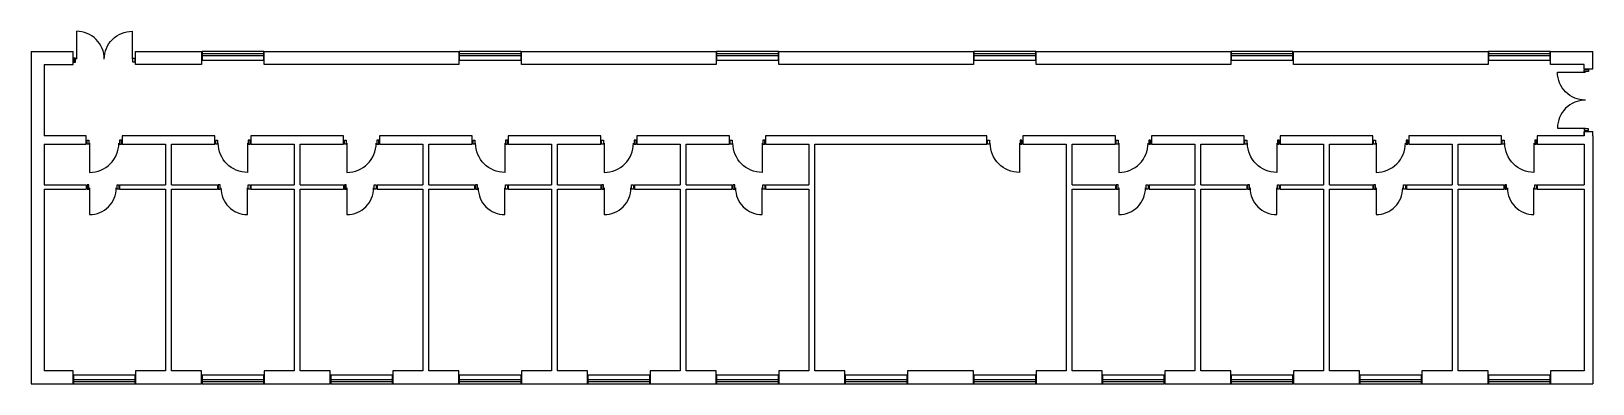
# Model space of a CAD drawing. Header units: millimetres. Extents: x -138913937 to -138871697, y 257857357 to 257866897.
import ezdxf

# ---------------------------------------------------------------- set-up
doc = ezdxf.new("R2010")
doc.units = ezdxf.units.MM
doc.header["$LTSCALE"] = 100
for name, color, linetype in [('A21----', 7, 'Continuous'), ('A22--U-', 3, 'Continuous'), ('A314-S-', 8, 'Continuous'), ('A321---', 1, 'Continuous')]:
    doc.layers.add(name, color=color, linetype=linetype)

# ---------------------------------------------------------------- blocks, each defined once
blk = doc.blocks.new('D169D')
for points in [[(20, 110), (70, 110), (70, 0), (20, 0)], [(1670, 0), (1670, 110), (1620, 110), (1620, 0)]]:
    blk.add_lwpolyline(points, close=True)
for points in [[(845, 30, -0.414214), (90, -725), (90, 30)], [(845, 30, 0.414214), (1600, -725), (1600, 30)]]:
    blk.add_lwpolyline(points, format="xyb")
blk = doc.blocks.new('V169')
for p, q in [((-10, 110), (-1680, 110)), ((-10, 50), (-1680, 50))]:
    blk.add_line(p, q)
blk.add_lwpolyline([(-10, 0), (-10, 230), (-1680, 230), (-1680, 0)], close=True)
blk = doc.blocks.new('D97V')
for points in [[(20, 0), (20, 110), (70, 110), (70, 0)], [(950, 0), (950, 110), (900, 110), (900, 0)]]:
    blk.add_lwpolyline(points, close=True)
blk.add_lwpolyline([(90, 30), (90, -760, 0.414214), (880, 30, 0.414214)], format="xyb")
blk = doc.blocks.new('D97H')
for points in [[(-950, 110), (-900, 110), (-900, 0), (-950, 0)], [(-20, 0), (-20, 110), (-70, 110), (-70, 0)]]:
    blk.add_lwpolyline(points, close=True)
blk.add_lwpolyline([(-90, 30), (-90, -760, -0.414214), (-880, 30)], format="xyb")
blk = doc.blocks.new('D90V')
for points in [[(20, 0), (70, 0), (70, 110), (20, 110)], [(830, 110), (880, 110), (880, 0), (830, 0)]]:
    blk.add_lwpolyline(points, close=True)
blk.add_lwpolyline([(90, 28), (90, -692, 0.414214), (810, 28)], format="xyb")
blk = doc.blocks.new('D90H')
for points in [[(-880, 0), (-830, 0), (-830, 110), (-880, 110)], [(-20, 110), (-20, 0), (-70, 0), (-70, 110)]]:
    blk.add_lwpolyline(points, close=True)
blk.add_lwpolyline([(-810, 28, 0.414214), (-90, -692), (-90, 28)], format="xyb")

msp = doc.modelspace()

# ---------------------------------------------------------------- linework, layer by layer
at = {"layer": 'A21----'}
for p, q in [((-138913937, 257866347), (-138913937, 257857357)), ((-138913937, 257866347), (-138912807, 257866347)), ((-138912807, 257865997), (-138912807, 257866347)), ((-138911117, 257866347), (-138909327, 257866347)), ((-138911117, 257865997), (-138911117, 257866347)), ((-138909327, 257866347), (-138909327, 257865997)), ((-138872837, 257866347), (-138871697, 257866347)), ((-138872837, 257865997), (-138872837, 257866347)), ((-138871697, 257865877), (-138871697, 257866347)), ((-138913587, 257865997), (-138912807, 257865997)), ((-138913587, 257865997), (-138913587, 257864067)), ((-138909327, 257865997), (-138911117, 257865997)), ((-138871927, 257865997), (-138872837, 257865997)), ((-138871927, 257865877), (-138871927, 257865997)), ((-138871697, 257865877), (-138871697, 257865987)), ((-138871927, 257865877), (-138871697, 257865877)), ((-138913587, 257863837), (-138913587, 257862737)), ((-138871927, 257864067), (-138871927, 257864187)), ((-138871927, 257864187), (-138871927, 257864067)), ((-138871927, 257864187), (-138871697, 257864187)), ((-138871927, 257863837), (-138871927, 257862737)), ((-138871697, 257864067), (-138871697, 257864187)), ((-138871697, 257864067), (-138871697, 257857357)), ((-138913587, 257862627), (-138913587, 257857707)), ((-138871927, 257862627), (-138871927, 257857707)), ((-138912807, 257857707), (-138913587, 257857707)), ((-138912807, 257857357), (-138912807, 257857707)), ((-138911117, 257857707), (-138911117, 257857357)), ((-138910302, 257857707), (-138911117, 257857707)), ((-138909327, 257857707), (-138910142, 257857707)), ((-138909327, 257857357), (-138909327, 257857707)), ((-138907637, 257857707), (-138907637, 257857357)), ((-138906822, 257857707), (-138907637, 257857707)), ((-138905847, 257857707), (-138906662, 257857707)), ((-138905847, 257857357), (-138905847, 257857707)), ((-138903342, 257857707), (-138904157, 257857707)), ((-138904157, 257857707), (-138904157, 257857357)), ((-138902367, 257857707), (-138903182, 257857707)), ((-138902367, 257857357), (-138902367, 257857707)), ((-138899862, 257857707), (-138900677, 257857707)), ((-138900677, 257857707), (-138900677, 257857357)), ((-138898887, 257857707), (-138899702, 257857707)), ((-138898887, 257857357), (-138898887, 257857707)), ((-138896382, 257857707), (-138897197, 257857707)), ((-138897197, 257857707), (-138897197, 257857357)), ((-138895407, 257857707), (-138896222, 257857707)), ((-138895407, 257857357), (-138895407, 257857707)), ((-138892902, 257857707), (-138893717, 257857707)), ((-138893717, 257857707), (-138893717, 257857357)), ((-138891927, 257857707), (-138892742, 257857707)), ((-138891927, 257857357), (-138891927, 257857707)), ((-138890237, 257857707), (-138890237, 257857357)), ((-138888447, 257857707), (-138890237, 257857707)), ((-138888447, 257857357), (-138888447, 257857707)), ((-138885942, 257857707), (-138886757, 257857707)), ((-138886757, 257857707), (-138886757, 257857357)), ((-138884967, 257857707), (-138885782, 257857707)), ((-138884967, 257857357), (-138884967, 257857707)), ((-138882462, 257857707), (-138883277, 257857707)), ((-138883277, 257857707), (-138883277, 257857357)), ((-138881487, 257857707), (-138882302, 257857707)), ((-138881487, 257857357), (-138881487, 257857707)), ((-138878982, 257857707), (-138879797, 257857707)), ((-138879797, 257857707), (-138879797, 257857357)), ((-138878007, 257857707), (-138878822, 257857707)), ((-138878007, 257857357), (-138878007, 257857707)), ((-138875502, 257857707), (-138876317, 257857707)), ((-138876317, 257857707), (-138876317, 257857357)), ((-138874527, 257857707), (-138875342, 257857707)), ((-138874527, 257857357), (-138874527, 257857707)), ((-138871927, 257857707), (-138872837, 257857707)), ((-138872837, 257857707), (-138872837, 257857357)), ((-138913937, 257857357), (-138912807, 257857357)), ((-138912807, 257857357), (-138912807, 257857357)), ((-138911117, 257857357), (-138909327, 257857357)), ((-138909327, 257857357), (-138909327, 257857357)), ((-138907637, 257857357), (-138905847, 257857357)), ((-138905847, 257857357), (-138905847, 257857357)), ((-138904157, 257857357), (-138902367, 257857357)), ((-138902367, 257857357), (-138902367, 257857357)), ((-138900677, 257857357), (-138898887, 257857357)), ((-138898887, 257857357), (-138898887, 257857357)), ((-138897197, 257857357), (-138895407, 257857357)), ((-138895407, 257857357), (-138895407, 257857357)), ((-138893717, 257857357), (-138891927, 257857357)), ((-138891927, 257857357), (-138891927, 257857357)), ((-138890237, 257857357), (-138888447, 257857357)), ((-138888447, 257857357), (-138888447, 257857357)), ((-138886757, 257857357), (-138884967, 257857357)), ((-138884967, 257857357), (-138884967, 257857357)), ((-138883277, 257857357), (-138881487, 257857357)), ((-138881487, 257857357), (-138881487, 257857357)), ((-138879797, 257857357), (-138878007, 257857357)), ((-138878007, 257857357), (-138878007, 257857357)), ((-138876317, 257857357), (-138874527, 257857357)), ((-138874527, 257857357), (-138874527, 257857357)), ((-138872837, 257857357), (-138871697, 257857357))]:
    msp.add_line(p, q, dxfattribs=at)
for points in [[(-138902367, 257865997), (-138907637, 257865997), (-138907637, 257866347), (-138902367, 257866347)], [(-138895407, 257865997), (-138900677, 257865997), (-138900677, 257866347), (-138895407, 257866347)], [(-138888447, 257865997), (-138893717, 257865997), (-138893717, 257866347), (-138888447, 257866347)], [(-138881487, 257865997), (-138886757, 257865997), (-138886757, 257866347), (-138881487, 257866347)], [(-138874527, 257865997), (-138879797, 257865997), (-138879797, 257866347), (-138874527, 257866347)]]:
    msp.add_lwpolyline(points, close=True, dxfattribs=at)
at = {"layer": 'A22--U-'}
for p, q in [((-138912447, 257864067), (-138913587, 257864067)), ((-138913587, 257863837), (-138912447, 257863837)), ((-138912447, 257863837), (-138912447, 257864067)), ((-138911477, 257864067), (-138911477, 257863837)), ((-138908967, 257864067), (-138911477, 257864067)), ((-138911477, 257863837), (-138910302, 257863837)), ((-138910302, 257863837), (-138910302, 257862737)), ((-138910142, 257862737), (-138910142, 257863837)), ((-138910142, 257863837), (-138908967, 257863837)), ((-138908967, 257863837), (-138908967, 257864067)), ((-138907997, 257864067), (-138907997, 257863837)), ((-138905487, 257864067), (-138907997, 257864067)), ((-138907997, 257863837), (-138906822, 257863837)), ((-138906822, 257863837), (-138906822, 257862737)), ((-138906662, 257862737), (-138906662, 257863837)), ((-138906662, 257863837), (-138905487, 257863837)), ((-138905487, 257863837), (-138905487, 257864067)), ((-138902007, 257864067), (-138904517, 257864067)), ((-138904517, 257864067), (-138904517, 257863837)), ((-138904517, 257863837), (-138903342, 257863837)), ((-138903342, 257863837), (-138903342, 257862737)), ((-138903182, 257863837), (-138902007, 257863837)), ((-138903182, 257862737), (-138903182, 257863837)), ((-138902007, 257863837), (-138902007, 257864067)), ((-138898527, 257864067), (-138901037, 257864067)), ((-138901037, 257864067), (-138901037, 257863837)), ((-138901037, 257863837), (-138899862, 257863837)), ((-138899862, 257863837), (-138899862, 257862737)), ((-138899702, 257863837), (-138898527, 257863837)), ((-138899702, 257862737), (-138899702, 257863837)), ((-138898527, 257863837), (-138898527, 257864067)), ((-138895047, 257864067), (-138897557, 257864067)), ((-138897557, 257864067), (-138897557, 257863837)), ((-138897557, 257863837), (-138896382, 257863837)), ((-138896382, 257863837), (-138896382, 257862737)), ((-138896222, 257863837), (-138895047, 257863837)), ((-138896222, 257862737), (-138896222, 257863837)), ((-138895047, 257863837), (-138895047, 257864067)), ((-138888087, 257864067), (-138894077, 257864067)), ((-138894077, 257864067), (-138894077, 257863837)), ((-138894077, 257863837), (-138892902, 257863837)), ((-138892902, 257863837), (-138892902, 257862737)), ((-138892742, 257857707), (-138892742, 257863837)), ((-138892742, 257863837), (-138888087, 257863837)), ((-138888087, 257863837), (-138888087, 257864067)), ((-138884607, 257864067), (-138887117, 257864067)), ((-138887117, 257864067), (-138887117, 257863837)), ((-138887117, 257863837), (-138885942, 257863837)), ((-138885942, 257863837), (-138885942, 257857707)), ((-138885782, 257863837), (-138884607, 257863837)), ((-138885782, 257862737), (-138885782, 257863837)), ((-138884607, 257863837), (-138884607, 257864067)), ((-138881127, 257864067), (-138883637, 257864067)), ((-138883637, 257864067), (-138883637, 257863837)), ((-138883637, 257863837), (-138882462, 257863837)), ((-138882462, 257863837), (-138882462, 257862737)), ((-138882302, 257863837), (-138881127, 257863837)), ((-138882302, 257862737), (-138882302, 257863837)), ((-138881127, 257863837), (-138881127, 257864067)), ((-138877647, 257864067), (-138880157, 257864067)), ((-138880157, 257864067), (-138880157, 257863837)), ((-138880157, 257863837), (-138878982, 257863837)), ((-138878982, 257863837), (-138878982, 257862737)), ((-138878822, 257863837), (-138877647, 257863837)), ((-138878822, 257862737), (-138878822, 257863837)), ((-138877647, 257863837), (-138877647, 257864067)), ((-138874167, 257864067), (-138876677, 257864067)), ((-138876677, 257864067), (-138876677, 257863837)), ((-138876677, 257863837), (-138875502, 257863837)), ((-138875502, 257863837), (-138875502, 257862737)), ((-138875342, 257863837), (-138874167, 257863837)), ((-138875342, 257862737), (-138875342, 257863837)), ((-138874167, 257863837), (-138874167, 257864067)), ((-138871927, 257864067), (-138873197, 257864067)), ((-138873197, 257864067), (-138873197, 257863837)), ((-138873197, 257863837), (-138871927, 257863837)), ((-138913587, 257862737), (-138912447, 257862737)), ((-138913587, 257862627), (-138912447, 257862627)), ((-138912447, 257862737), (-138912447, 257862627)), ((-138911547, 257862737), (-138911547, 257862627)), ((-138911547, 257862737), (-138910302, 257862737)), ((-138911547, 257862627), (-138910302, 257862627)), ((-138910302, 257862627), (-138910302, 257857707)), ((-138910142, 257862737), (-138908897, 257862737)), ((-138910142, 257862627), (-138908897, 257862627)), ((-138910142, 257857707), (-138910142, 257862627)), ((-138908897, 257862737), (-138908897, 257862627)), ((-138907997, 257862737), (-138906822, 257862737)), ((-138907997, 257862737), (-138907997, 257862627)), ((-138907997, 257862627), (-138906822, 257862627)), ((-138906822, 257862627), (-138906822, 257857707)), ((-138906662, 257862737), (-138905487, 257862737)), ((-138906662, 257862627), (-138905487, 257862627)), ((-138906662, 257857707), (-138906662, 257862627)), ((-138905487, 257862737), (-138905487, 257862627)), ((-138904577, 257862737), (-138904577, 257862627)), ((-138904577, 257862737), (-138903342, 257862737)), ((-138904577, 257862627), (-138903342, 257862627)), ((-138903342, 257862627), (-138903342, 257857707)), ((-138903182, 257862737), (-138901947, 257862737)), ((-138903182, 257857707), (-138903182, 257862627)), ((-138903182, 257862627), (-138901947, 257862627)), ((-138901947, 257862737), (-138901947, 257862627)), ((-138901037, 257862737), (-138901037, 257862627)), ((-138901037, 257862737), (-138899862, 257862737)), ((-138901037, 257862627), (-138899862, 257862627)), ((-138899862, 257862627), (-138899862, 257857707)), ((-138899702, 257862737), (-138898527, 257862737)), ((-138899702, 257857707), (-138899702, 257862627)), ((-138899702, 257862627), (-138898527, 257862627)), ((-138898527, 257862737), (-138898527, 257862627)), ((-138897617, 257862737), (-138897617, 257862627)), ((-138897617, 257862737), (-138896382, 257862737)), ((-138897617, 257862627), (-138896382, 257862627)), ((-138896382, 257862627), (-138896382, 257857707)), ((-138896222, 257862737), (-138894987, 257862737)), ((-138896222, 257857707), (-138896222, 257862627)), ((-138896222, 257862627), (-138894987, 257862627)), ((-138894987, 257862737), (-138894987, 257862627)), ((-138894077, 257862737), (-138894077, 257862627)), ((-138894077, 257862737), (-138892902, 257862737)), ((-138894077, 257862627), (-138892902, 257862627)), ((-138892902, 257862627), (-138892902, 257857707)), ((-138885782, 257862737), (-138884607, 257862737)), ((-138885782, 257857707), (-138885782, 257862627)), ((-138885782, 257862627), (-138884607, 257862627)), ((-138884607, 257862737), (-138884607, 257862627)), ((-138883697, 257862737), (-138883697, 257862627)), ((-138883697, 257862737), (-138882462, 257862737)), ((-138883697, 257862627), (-138882462, 257862627)), ((-138882462, 257862627), (-138882462, 257857707)), ((-138882302, 257862737), (-138881067, 257862737)), ((-138882302, 257857707), (-138882302, 257862627)), ((-138882302, 257862627), (-138881067, 257862627)), ((-138881057, 257862737), (-138881057, 257862627)), ((-138880157, 257862737), (-138880157, 257862627)), ((-138880157, 257862737), (-138878982, 257862737)), ((-138880157, 257862627), (-138878982, 257862627)), ((-138878982, 257862627), (-138878982, 257857707)), ((-138878822, 257862737), (-138877647, 257862737)), ((-138878822, 257857707), (-138878822, 257862627)), ((-138878822, 257862627), (-138877647, 257862627)), ((-138877647, 257862737), (-138877647, 257862627)), ((-138876737, 257862737), (-138876737, 257862627)), ((-138876737, 257862737), (-138875502, 257862737)), ((-138876737, 257862627), (-138875502, 257862627)), ((-138875502, 257862627), (-138875502, 257857707)), ((-138875342, 257862737), (-138874107, 257862737)), ((-138875342, 257857707), (-138875342, 257862627)), ((-138875342, 257862627), (-138874107, 257862627)), ((-138874107, 257862737), (-138874107, 257862627)), ((-138873197, 257862737), (-138871927, 257862737)), ((-138873197, 257862737), (-138873197, 257862627)), ((-138873197, 257862627), (-138871927, 257862627))]:
    msp.add_line(p, q, dxfattribs=at)

# ---------------------------------------------------------------- block references
at = {"layer": 'A314-S-', "rotation": 180}
for p in [(-138909327, 257866347), (-138902367, 257866347), (-138895407, 257866347), (-138888447, 257866347), (-138881487, 257866347), (-138874527, 257866347)]:
    msp.add_blockref('V169', p, dxfattribs=at)
at = {"layer": 'A314-S-'}
for p in [(-138911117, 257857357), (-138907637, 257857357), (-138904157, 257857357), (-138900677, 257857357), (-138897197, 257857357), (-138893717, 257857357), (-138890237, 257857357), (-138886757, 257857357), (-138883277, 257857357), (-138879797, 257857357), (-138876317, 257857357), (-138872837, 257857357)]:
    msp.add_blockref('V169', p, dxfattribs=at)
at = {"layer": 'A321---'}
for p, rotation in [((-138911117, 257866172), 180), ((-138911117, 257866172), 180), ((-138871927, 257865877), 270)]:
    msp.add_blockref('D169D', p, dxfattribs=dict(at, rotation=rotation))
for name, p in [('D97V', (-138912447, 257863837)), ('D97H', (-138907997, 257863837)), ('D97V', (-138905487, 257863837)), ('D97H', (-138901037, 257863837)), ('D97V', (-138898527, 257863837)), ('D97H', (-138894077, 257863837)), ('D97H', (-138887117, 257863837)), ('D97V', (-138884607, 257863837)), ('D97H', (-138880157, 257863837)), ('D97V', (-138877647, 257863837)), ('D97H', (-138873197, 257863837)), ('D90V', (-138912447, 257862627)), ('D90H', (-138907997, 257862627)), ('D90V', (-138905487, 257862627)), ('D90H', (-138901037, 257862627)), ('D90V', (-138898527, 257862627)), ('D90H', (-138894077, 257862627)), ('D90V', (-138884607, 257862627)), ('D90H', (-138880157, 257862627)), ('D90V', (-138877647, 257862627)), ('D90H', (-138873197, 257862627))]:
    msp.add_blockref(name, p, dxfattribs=at)

doc.saveas('drawing.dxf')
